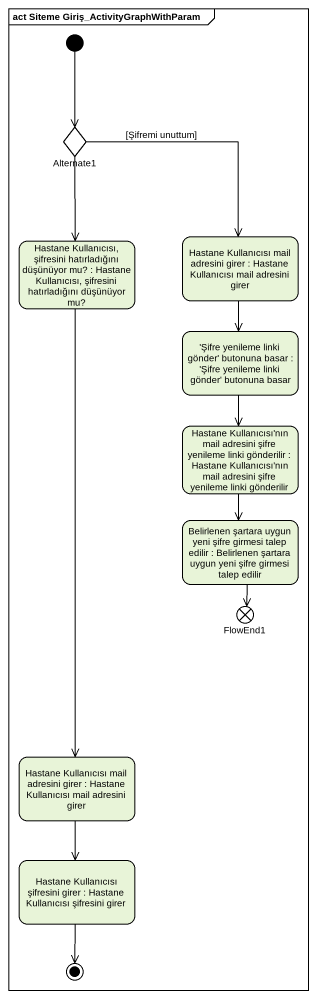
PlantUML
@startuml
mainframe act Siteme Giriş_ActivityGraphWithParam
hide empty description
state Alternate1 <<choice>>
state "Hastane Kullanıcısı mail adresini girer : Hastane Kullanıcısı mail adresini girer" as Hastane_Kullanıcısı_mail
state "Hastane Kullanıcısı, şifresini hatırladığını düşünüyor mu? : Hastane Kullanıcısı, şifresini hatırladığını düşünüyor mu?" as Hastane_Kullanıcısı
state "'Şifre yenileme linki gönder' butonuna basar : 'Şifre yenileme linki gönder' butonuna basar" as Şifre_yenileme_linki_gönder
state "Hastane Kullanıcısı'nın mail adresini şifre yenileme linki gönderilir : Hastane Kullanıcısı'nın mail adresini şifre yenileme linki gönderilir" as Hastane_Kullanıcısı_nın
state "Belirlenen şartara uygun yeni şifre girmesi talep edilir : Belirlenen şartara uygun yeni şifre girmesi talep edilir" as Belirlenen_şartara_uygun
state FlowEnd1 <<end>>
state "Hastane Kullanıcısı mail adresini girer : Hastane Kullanıcısı mail adresini girer" as Hastane_Kullanıcısı_mail_2
state "Hastane Kullanıcısı şifresini girer : Hastane Kullanıcısı şifresini girer" as Hastane_Kullanıcısı_2
[*] --> Alternate1
Alternate1 --> Hastane_Kullanıcısı_mail : [Şifremi unuttum]
Alternate1 --> Hastane_Kullanıcısı
Hastane_Kullanıcısı_mail --> Şifre_yenileme_linki_gönder
Hastane_Kullanıcısı --> Hastane_Kullanıcısı_mail_2
Şifre_yenileme_linki_gönder --> Hastane_Kullanıcısı_nın
Hastane_Kullanıcısı_nın --> Belirlenen_şartara_uygun
Belirlenen_şartara_uygun --> FlowEnd1
Hastane_Kullanıcısı_mail_2 --> Hastane_Kullanıcısı_2
Hastane_Kullanıcısı_2 --> [*]
@enduml
